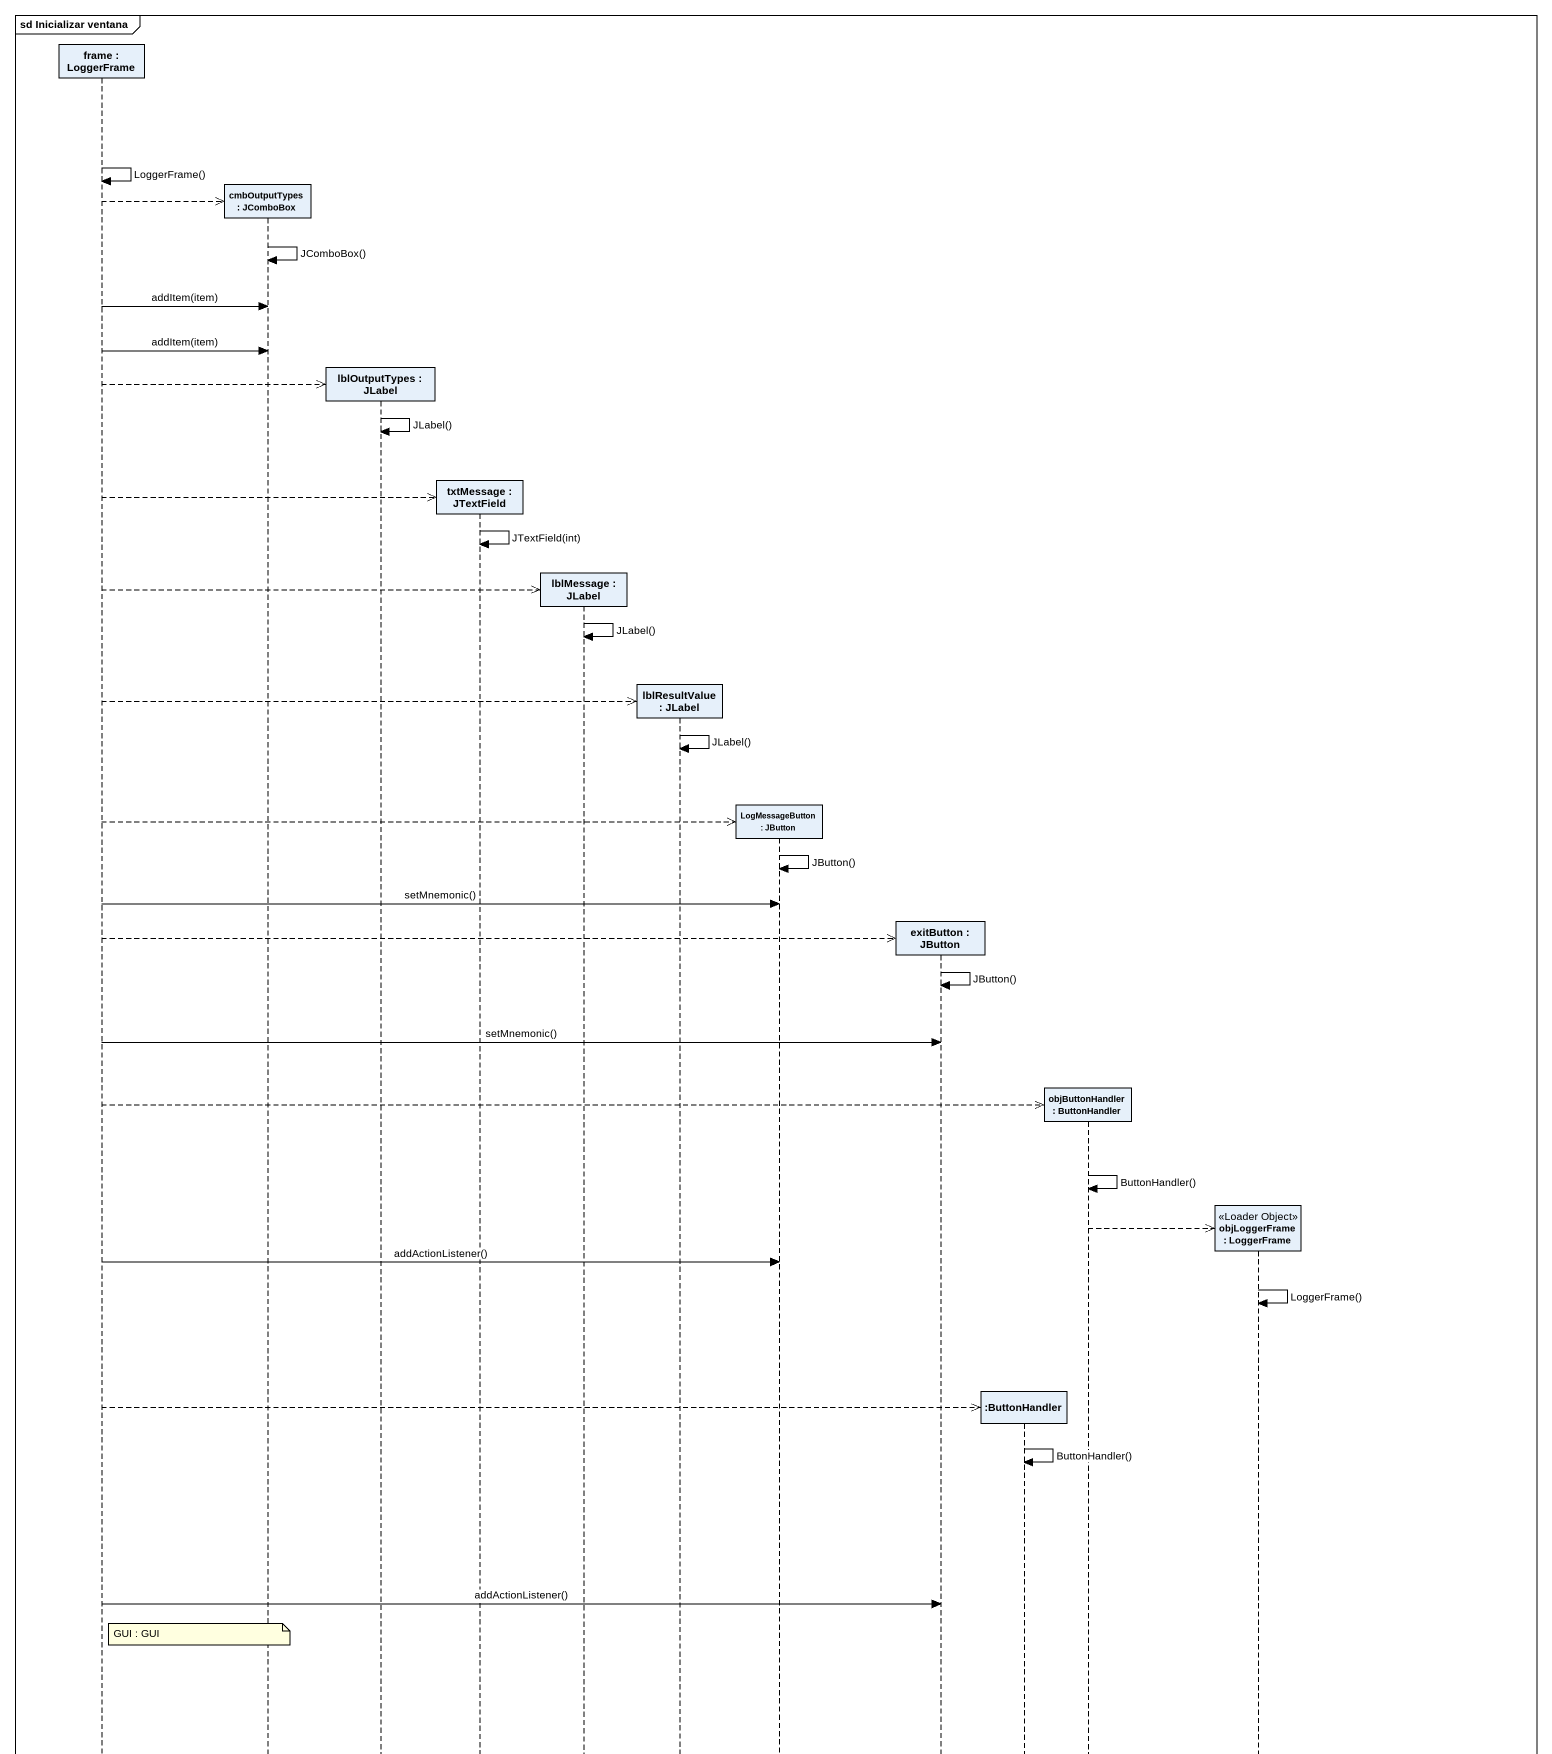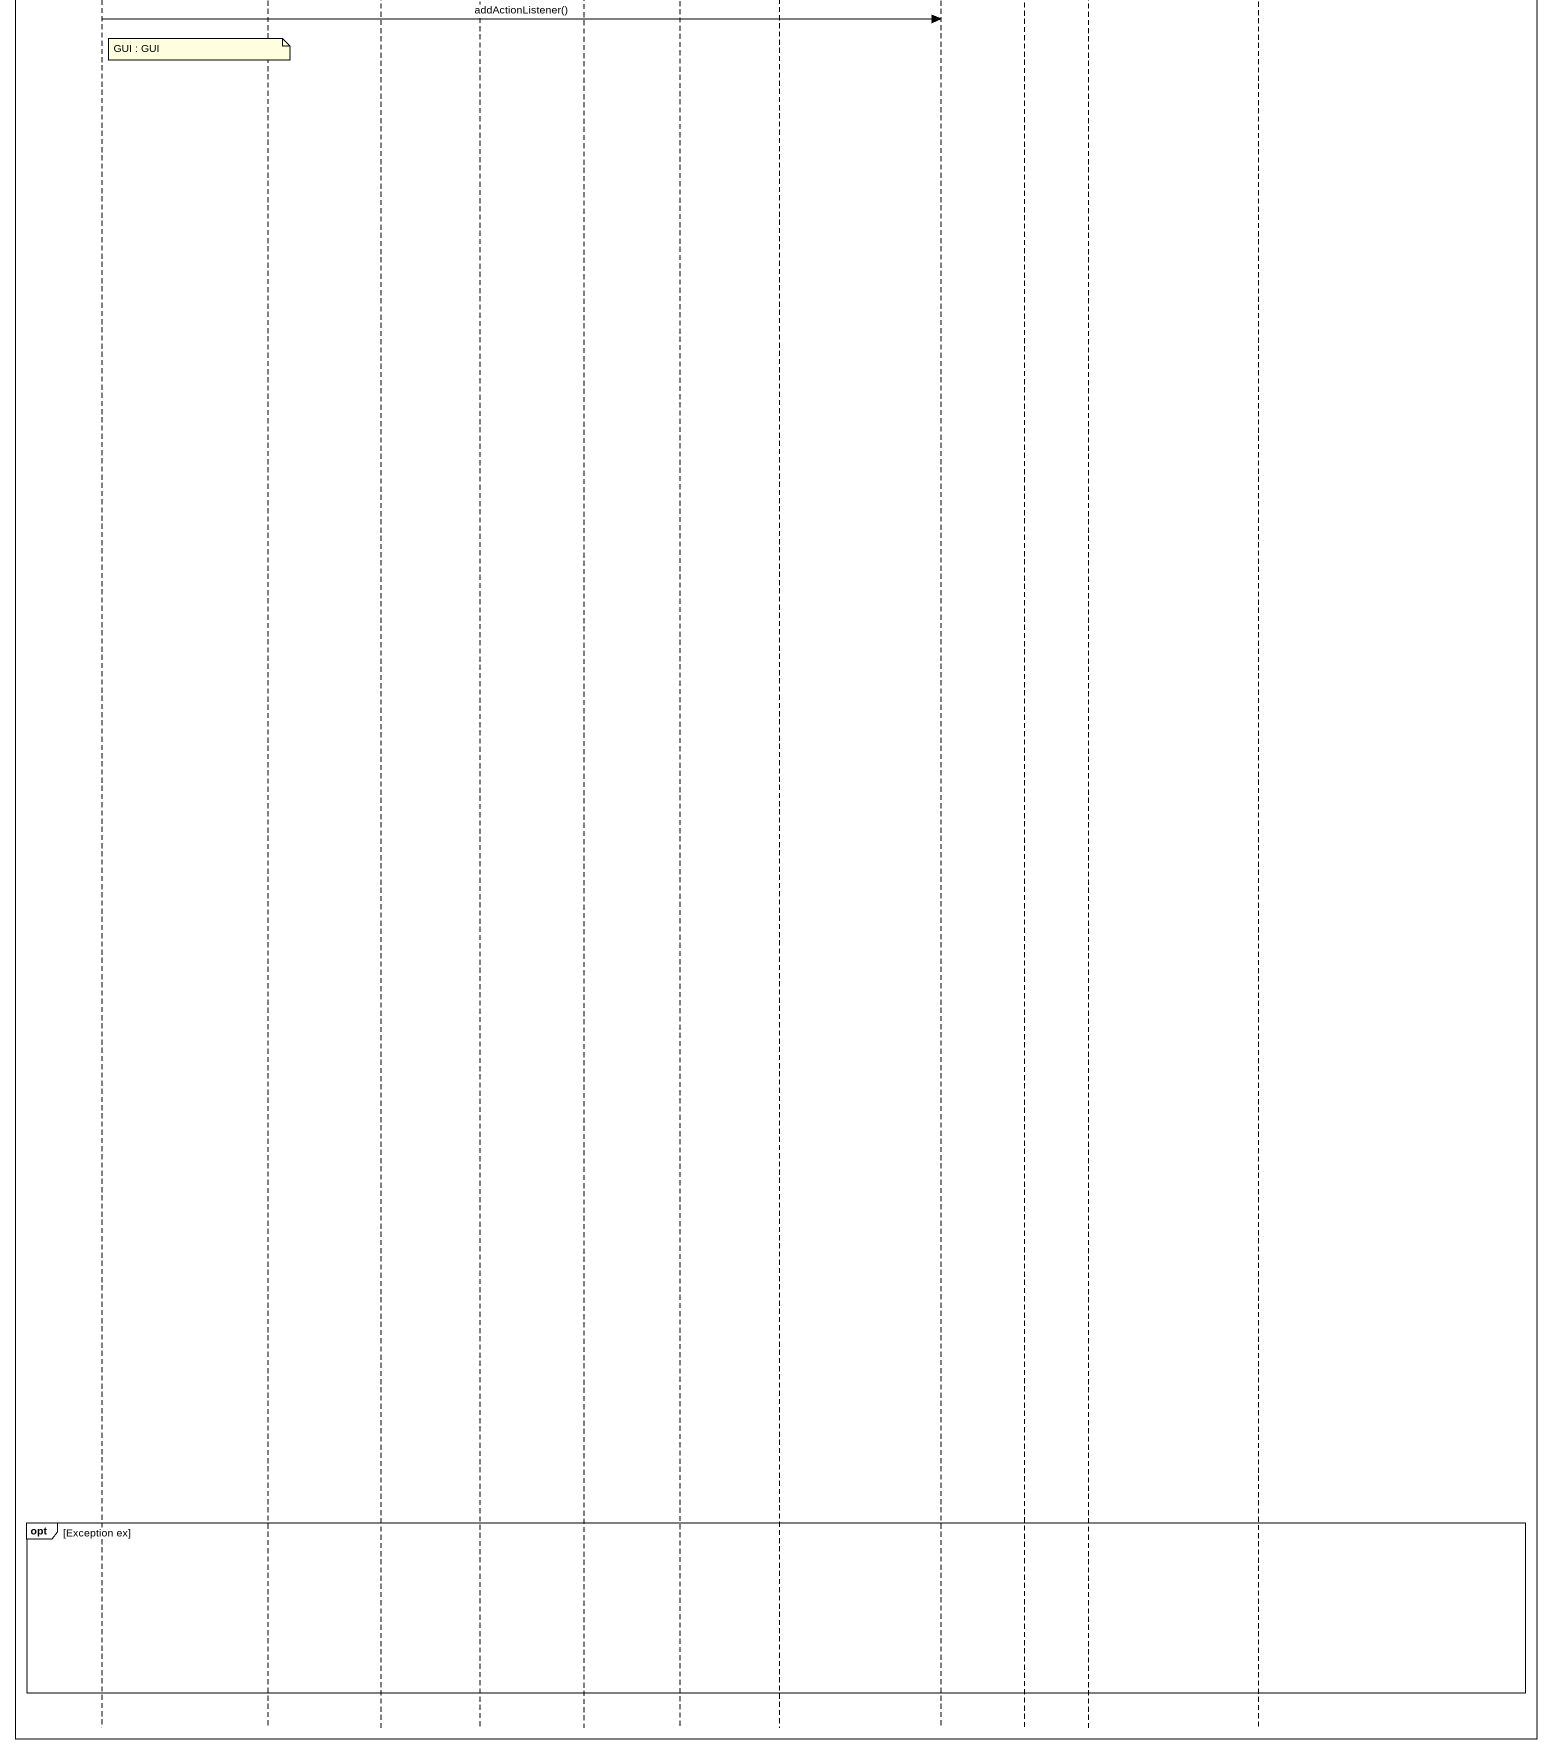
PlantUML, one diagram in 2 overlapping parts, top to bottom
@startuml
mainframe sd Inicializar ventana
hide footbox
participant "frame : LoggerFrame" as frame_
participant "cmbOutputTypes : JComboBox" as cmbOutputTypes
participant "lblOutputTypes : JLabel" as lblOutputTypes
participant "txtMessage : JTextField" as txtMessage
participant "lblMessage : JLabel" as lblMessage
participant "lblResultValue : JLabel" as lblResultValue
participant "LogMessageButton : JButton" as LogMessageButton
participant "exitButton : JButton" as exitButton
participant ":ButtonHandler" as ButtonHandler
participant "objButtonHandler : ButtonHandler" as objButtonHandler
participant "objLoggerFrame : LoggerFrame" as objLoggerFrame <<Loader Object>>

frame_ -> frame_ : LoggerFrame()
frame_ -->> cmbOutputTypes **
cmbOutputTypes -> cmbOutputTypes : JComboBox()
frame_ -> cmbOutputTypes : addItem(item)
frame_ -> cmbOutputTypes : addItem(item)
frame_ -->> lblOutputTypes **
lblOutputTypes -> lblOutputTypes : JLabel()
frame_ -->> txtMessage **
txtMessage -> txtMessage : JTextField(int)
frame_ -->> lblMessage **
lblMessage -> lblMessage : JLabel()
frame_ -->> lblResultValue **
lblResultValue -> lblResultValue : JLabel()
frame_ -->> LogMessageButton **
LogMessageButton -> LogMessageButton : JButton()
frame_ -> LogMessageButton : setMnemonic()
frame_ -->> exitButton **
exitButton -> exitButton : JButton()
frame_ -> exitButton : setMnemonic()
frame_ -->> objButtonHandler **
objButtonHandler -> objButtonHandler : ButtonHandler()
objButtonHandler -->> objLoggerFrame **
frame_ -> LogMessageButton : addActionListener()
objLoggerFrame -> objLoggerFrame : LoggerFrame()
frame_ -->> ButtonHandler **
ButtonHandler -> ButtonHandler : ButtonHandler()
frame_ -> exitButton : addActionListener()
note over cmbOutputTypes : GUI : GUI
opt Exception ex
end
@enduml
